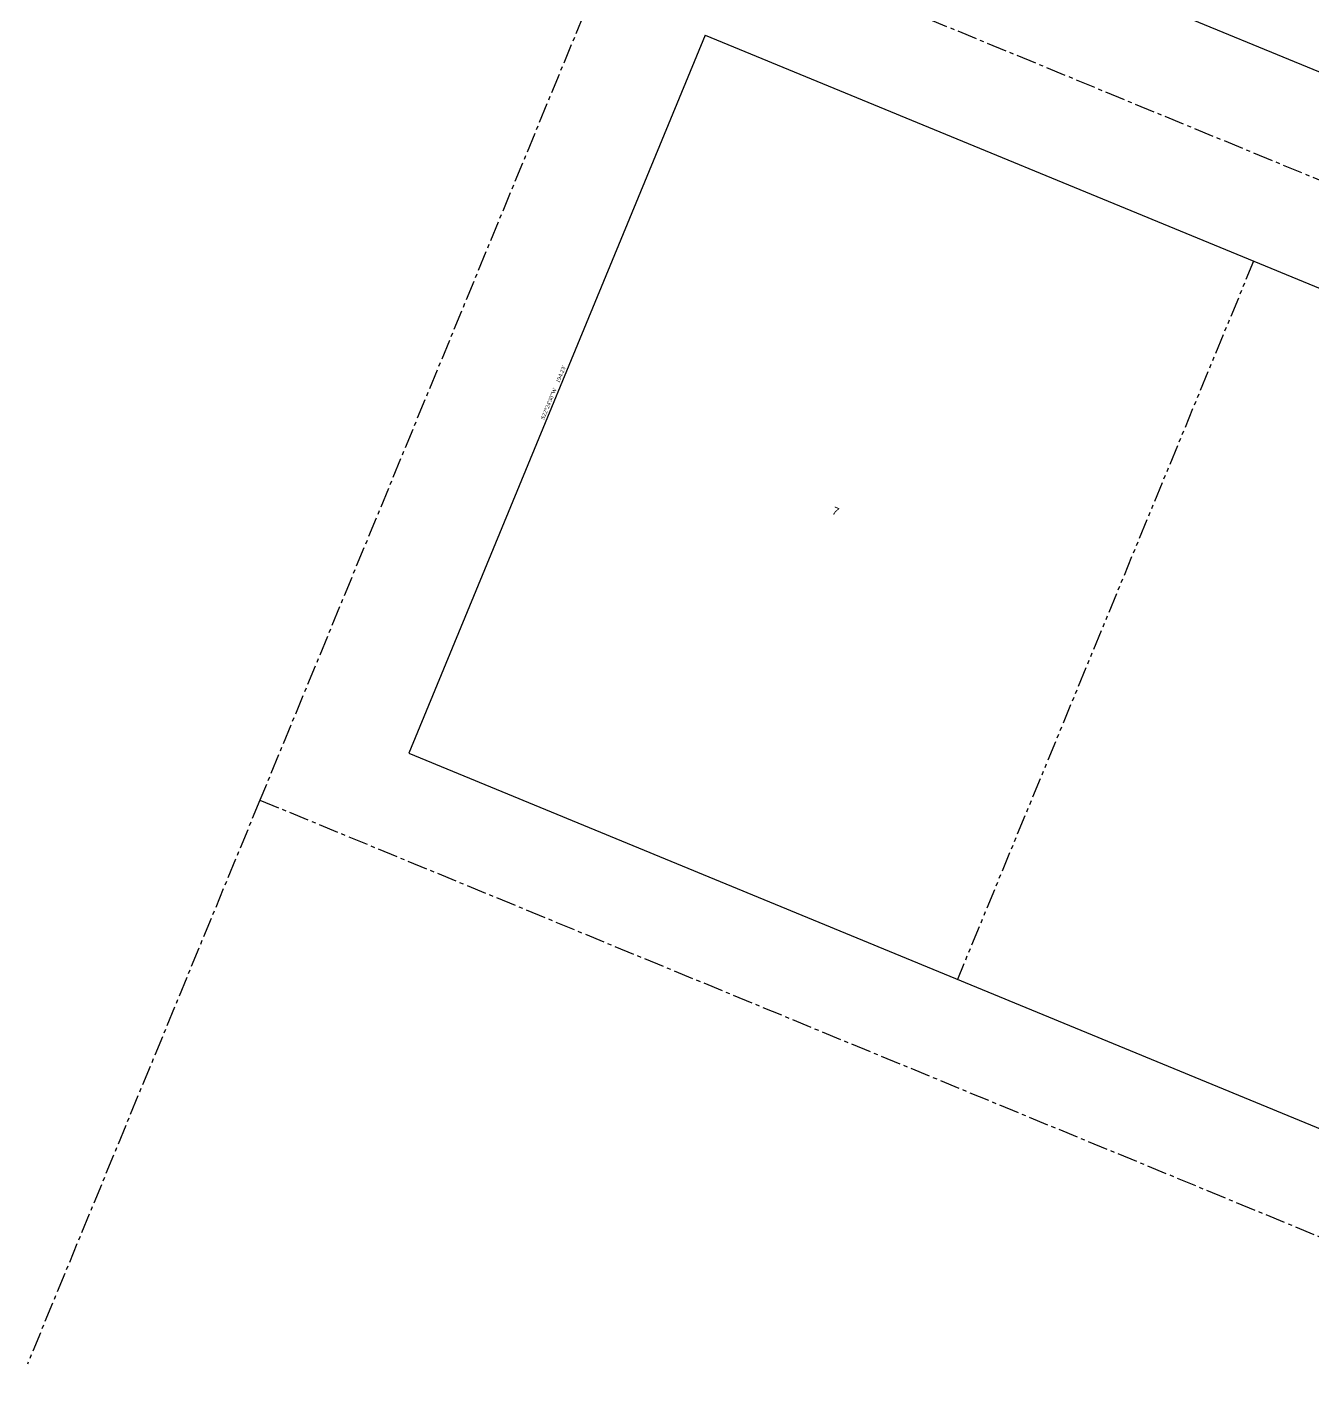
# Model space of a CAD drawing. Header units: feet. Extents: x 6515718 to 6516924, y 1895174 to 1896105.
# Drawn here: x 6515718 to 6516039.4, y 1895589.8 to 1895931.4 of the extents above; entities that cross this region are included whole.
import ezdxf

# ---------------------------------------------------------------- set-up
doc = ezdxf.new("R2010")
doc.units = ezdxf.units.FT
doc.header["$LTSCALE"] = 4
doc.header["$MEASUREMENT"] = 0
doc.linetypes.add('hc4096_101$0$CENTER', pattern=[2, 1.25, -0.25, 0.25, -0.25])
doc.linetypes.add('hc4096_101$0$PHANTOM', pattern=[2.5, 1.25, -0.25, 0.25, -0.25, 0.25, -0.25])
for name, color, linetype in [('hc4096_101$0$hc labels', 2, 'Continuous'), ('hc4096_101$0$hc lotlines', 2, 'hc4096_101$0$PHANTOM'), ('hc4096_101$0$hc rw', 3, 'Continuous'), ('hc4096_101$0$hc stcl', 1, 'hc4096_101$0$CENTER'), ('hc4096_101$0$hc text old', 1, 'Continuous')]:
    doc.layers.add(name, color=color, linetype=linetype)
doc.styles.add('hc4096_101$0$hc333101$0$SH0', font='shadow.shx')
doc.styles.add('hc4096_101$0$Times', font='times.ttf')

msp = doc.modelspace()

# ---------------------------------------------------------------- linework, layer by layer
at = {"layer": 'hc4096_101$0$hc lotlines'}
msp.add_line((6516024.63, 1895872.94), (6515950.59, 1895693.38), dxfattribs=at)
at = {"layer": 'hc4096_101$0$hc rw'}
for p, q in [((6515906.56, 1895975.66), (6516840.39, 1895590.92)), ((6515887.5, 1895929.44), (6515813.46, 1895749.88)), ((6515887.5, 1895929.44), (6516519.32, 1895669.13)), ((6515813.46, 1895749.88), (6516747.39, 1895365.09))]:
    msp.add_line(p, q, dxfattribs=at)
at = {"layer": 'hc4096_101$0$hc stcl'}
for p, q in [((6515869.29, 1895963.98), (6515776.19, 1895738.19)), ((6515869.29, 1895963.98), (6516858.61, 1895556.38)), ((6515776.19, 1895738.19), (6515718.04, 1895597.16)), ((6515776.19, 1895738.19), (6516765.61, 1895330.55))]:
    msp.add_line(p, q, dxfattribs=at)

# ---------------------------------------------------------------- texts
at = {"layer": 'hc4096_101$0$hc labels', "insert": (6515850.01, 1895839.85), "char_height": 1, "attachment_point": 8, "rotation": 67.5917, "style": 'hc4096_101$0$Times'}
msp.add_mtext('S22°24\'30"W    194.23\'', dxfattribs=at)
at = {"layer": 'hc4096_101$0$hc text old', "style": 'hc4096_101$0$hc333101$0$SH0'}
msp.add_text('7', height=2, rotation=337.6083, dxfattribs=at).set_placement((6515919.06, 1895809.77))

doc.saveas('drawing.dxf')
